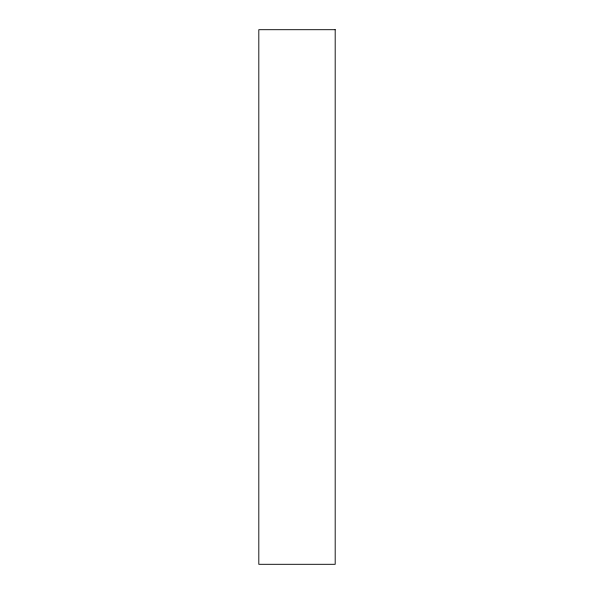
<?xml version="1.0" encoding="UTF-8"?>
<svg xmlns="http://www.w3.org/2000/svg" width="594" height="594" viewBox="0 0 594 594"><rect width="100%" height="100%" fill="white"/><g stroke="black" fill="none" stroke-linecap="round" stroke-linejoin="round"><path stroke-width="0.89" d="M335.187 29.7L258.813 29.7L258.813 564.3L335.187 564.3L335.187 29.7"/></g></svg>
